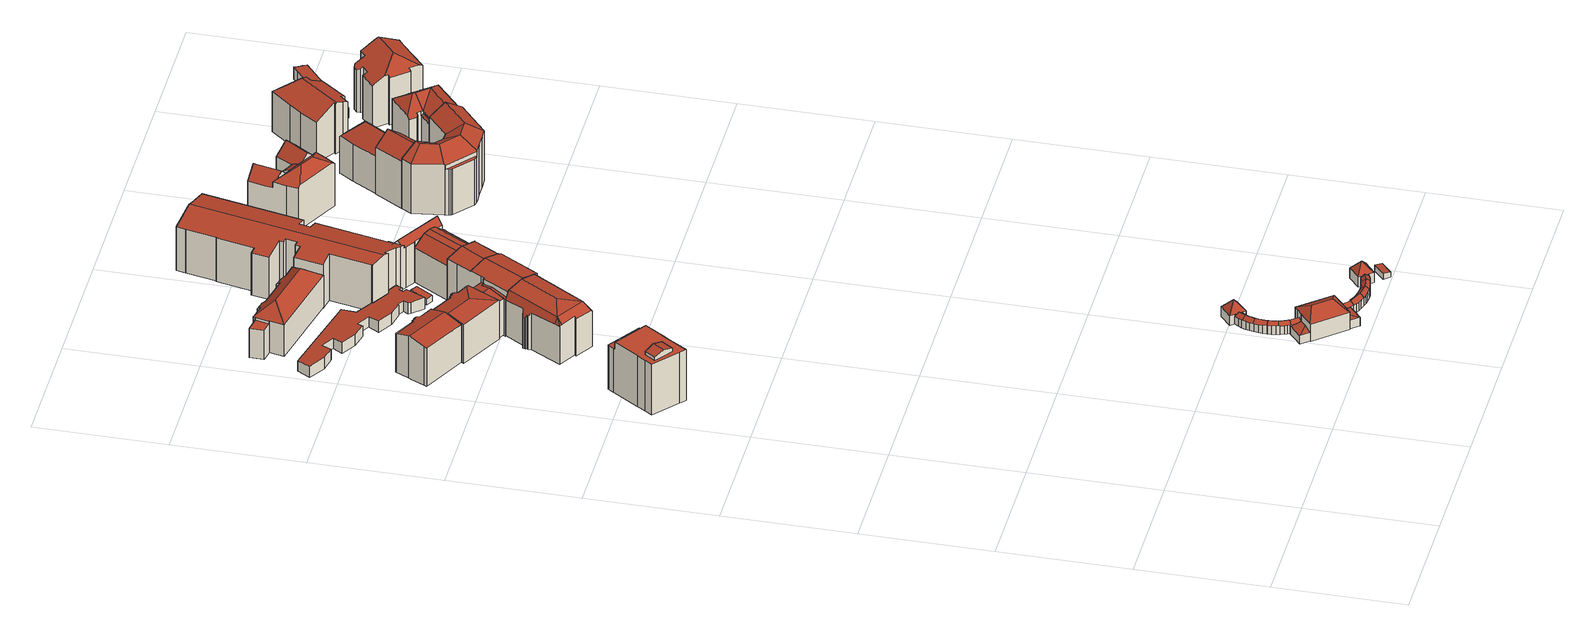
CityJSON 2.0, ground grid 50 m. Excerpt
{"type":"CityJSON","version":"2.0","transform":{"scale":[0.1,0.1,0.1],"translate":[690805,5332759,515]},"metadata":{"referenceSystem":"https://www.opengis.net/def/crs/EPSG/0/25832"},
"CityObjects":{
"building1":{"type":"Building","attributes":{"Gemeindeschluessel":"09162000","HoeheDach":"542.100","HoeheGrund":"517.598","Methode":"2000","NiedrigsteTraufeDesGebaeudes":"536.580","Geometrietyp2DReferenz":"3000","function":"31001_1000","roofType":"9999","measuredHeight":24.5,"storeysAboveGround":7},"geometry":[{"type":"MultiSurface","lod":"2","boundaries":[[[0,1,2,3]],[[4,5,6,7]],[[8,9,10,11]],[[12,1,0,13,14,15]],[[16,17,18,19]],[[19,20,21,22,4,7,8,11,23,24,25,26,27,16]],[[28,29,15,14]],[[30,31,32,33,26,25,24]],[[34,12,15,29]],[[2,1,12,34]],[[4,22,21,35,36,5]],[[37,3,2,34,29,28]],[[38,18,17,39,33,32]],[[27,39,17,16]],[[32,31,40,38]],[[26,33,39,27]],[[6,5,36,35,40,31,30,41,10,9],[14,13,0,3,37,28]],[[7,6,9,8]],[[21,20,19,18,38,40,35]],[[10,41,30,24,23,11]]],"semantics":{"surfaces":[{"type":"WallSurface"},{"type":"GroundSurface"},{"type":"RoofSurface"}],"values":[0,0,0,0,0,1,0,0,2,2,0,0,2,0,0,0,2,0,0,0]}}]},
"building2":{"type":"Building","attributes":{"Gemeindeschluessel":"09162000","HoeheDach":"535.825","HoeheGrund":"517.510","Methode":"1000","NiedrigsteTraufeDesGebaeudes":"533.748","Geometrietyp2DReferenz":"3000","function":"31001_1000","roofType":"3100","measuredHeight":18.32,"storeysAboveGround":5},"geometry":[{"type":"MultiSurface","lod":"2","boundaries":[[[42,43,44,45,46,47,48,49]],[[50,51,42,49]],[[52,53,54,55]],[[56,57,58,59,60,61,62,63]],[[55,54,64,65]],[[66,67,68,69]],[[63,62,44,43,42,51]],[[46,45,53,52]],[[69,68,70,71]],[[58,57,56,50,49,48,47,46,52,55,65,66,69,71,72,59]],[[62,61,60,73,70,68,67,64,54,53,45,44]],[[60,59,72,73]],[[56,63,51,50]],[[65,64,67,66]],[[71,70,73,72]]],"semantics":{"surfaces":[{"type":"WallSurface"},{"type":"RoofSurface"},{"type":"GroundSurface"}],"values":[0,0,0,0,0,0,1,0,0,2,1,0,0,0,0]}}]},
"building3":{"type":"Building","attributes":{"Gemeindeschluessel":"09162000","HoeheDach":"521.700","HoeheGrund":"516.910","Methode":"2000","NiedrigsteTraufeDesGebaeudes":"520.297","Geometrietyp2DReferenz":"3000","function":"51009_1610","roofType":"3100","measuredHeight":4.79},"geometry":[{"type":"MultiSurface","lod":"2","boundaries":[[[74,75,76,77,78,79,80,81]],[[82,83,84,85]],[[86,75,74,87]],[[79,88,89,84,83,90,80]],[[91,92,93,94]],[[95,96,97,98,99]],[[95,100,101,102,103,86,87,91,94,104,105,106,107,108,82,85,109,110,96]],[[105,111,112,106]],[[106,112,113,107]],[[93,92,81,80,114,115]],[[95,99,116,100]],[[85,84,89,109]],[[82,108,117,90,83]],[[110,118,97,96]],[[98,97,118,88,79]],[[103,76,75,86]],[[94,93,115,104]],[[107,113,117,108]],[[80,90,117,113,112,111,114]],[[119,116,99,98,79,78]],[[91,87,74,81,92]],[[105,104,115,114,111]],[[110,109,89,88,118]],[[102,101,119,78,77]],[[102,77,76,103]],[[100,116,119,101]]],"semantics":{"surfaces":[{"type":"RoofSurface"},{"type":"WallSurface"},{"type":"GroundSurface"}],"values":[0,1,1,0,1,1,2,1,1,0,1,1,1,1,0,1,1,1,0,0,1,1,1,1,1,1]}}]},
"building4":{"type":"Building","attributes":{"Gemeindeschluessel":"09162000","HoeheDach":"527.321","HoeheGrund":"516.720","Methode":"2000","NiedrigsteTraufeDesGebaeudes":"520.330","Geometrietyp2DReferenz":"3000","function":"31001_9998","roofType":"3200","measuredHeight":10.6,"storeysAboveGround":2},"geometry":[{"type":"MultiSurface","lod":"2","boundaries":[[[120,121,122,123,124,125]],[[126,127,128,129]],[[130,131,132,133]],[[134,135,136,137,138,139]],[[140,141,127,126,142,143]],[[144,120,125,145]],[[146,147,148,149,150,151]],[[152,153,154,155,137,136,156]],[[122,157,128,127,141,123]],[[158,159,160,161]],[[149,148,159,158,162,163,164]],[[165,147,146]],[[166,167,168,124,134,139,169,170,171]],[[172,173,174,175,176,177]],[[133,132,155,154]],[[169,138,137,155,132,131,178,170]],[[179,121,120,144]],[[177,176,175,160,159,148,147,165]],[[139,138,169]],[[152,156,140,143]],[[151,150,149,164,180,157,122,121]],[[125,124,168,145]],[[181,182,129,128,157,180]],[[183,184,172,177,165,146,151,121,179]],[[124,123,141,140,156,136,135,134]],[[161,160,175,174]],[[182,181,163,162,158,161,174,173,172,184,183,179,144,145,168,167,166,171,185,130,133,154,153,152,143,142,126,129]],[[181,180,164,163]],[[170,178,131,130,185,171]]],"semantics":{"surfaces":[{"type":"RoofSurface"},{"type":"WallSurface"},{"type":"GroundSurface"}],"values":[0,1,1,1,1,1,1,1,0,1,1,0,1,1,1,0,1,0,0,1,0,1,1,1,0,1,2,1,1]}}]},
"building5":{"type":"Building","attributes":{"Gemeindeschluessel":"09162000","HoeheDach":"521.700","HoeheGrund":"516.958","Methode":"2000","NiedrigsteTraufeDesGebaeudes":"520.272","Geometrietyp2DReferenz":"3000","function":"31001_2000","roofType":"3100","measuredHeight":4.74},"geometry":[{"type":"MultiSurface","lod":"2","boundaries":[[[186,187,188,114,115]],[[189,190,191,192,193]],[[189,193,194,195]],[[196,197,194,193,192,198,199]],[[200,201,202,203,204]],[[205,206,197,196,207]],[[195,194,197,206]],[[208,209,210,211]],[[212,213,214,215,216]],[[189,195,206,205,217,218,187,186,219,220,213,212,201,200,208,211,221,190]],[[188,222,223,207,196,199,114]],[[221,224,191,190]],[[200,204,209,208]],[[198,225,210,209,204,203]],[[186,115,226,219]],[[192,191,224,225,198]],[[220,227,214,213]],[[205,207,223,217]],[[199,198,203,202,216,215]],[[218,222,188,187]],[[217,223,222,218]],[[219,226,227,220]],[[115,114,199,215,214,227,226]],[[212,216,202,201]],[[221,211,210,225,224]]],"semantics":{"surfaces":[{"type":"WallSurface"},{"type":"RoofSurface"},{"type":"GroundSurface"}],"values":[0,0,0,1,0,0,0,0,0,2,1,0,0,1,0,1,0,0,1,0,0,0,1,0,0]}}]},
"building6":{"type":"Building","attributes":{"Gemeindeschluessel":"09162000","HoeheDach":"525.064","HoeheGrund":"516.970","Methode":"1000","NiedrigsteTraufeDesGebaeudes":"521.218","Geometrietyp2DReferenz":"3000","function":"31001_2000","roofType":"4000","measuredHeight":8.09},"geometry":[{"type":"MultiSurface","lod":"2","boundaries":[[[211,228,229,230]],[[221,231,228,211]],[[232,233,234]],[[235,232,236,237]],[[234,233,229]],[[230,229,233,238]],[[237,221,211,230,238,235]],[[228,231,236,234,229]],[[237,236,231,221]],[[232,234,236]],[[238,233,232,235]]],"semantics":{"surfaces":[{"type":"WallSurface"},{"type":"RoofSurface"},{"type":"GroundSurface"}],"values":[0,0,1,0,1,0,2,1,0,1,0]}}]},
"building7":{"type":"Building","attributes":{"Gemeindeschluessel":"09162000","HoeheDach":"537.727","HoeheGrund":"517.546","Methode":"2000","NiedrigsteTraufeDesGebaeudes":"530.700","Geometrietyp2DReferenz":"3000","function":"31001_1000","roofType":"3200","measuredHeight":20.18,"storeysAboveGround":5},"geometry":[{"type":"MultiSurface","lod":"2","boundaries":[[[239,240,241,242,243,244,245,246,247,248,249]],[[250,247,246,251]],[[252,239,249,253]],[[254,255,256,241,240]],[[257,242,241,256]],[[258,242,257]],[[259,248,247,250]],[[260,261,262,263,264]],[[253,249,248,259]],[[239,252,254,240]],[[265,266,267,268]],[[266,265,269,260,264]],[[255,268,267,258,257,256]],[[270,244,243,271,262,261,272]],[[263,262,271,273]],[[269,265,268,255,254,252,253,259,250,251,274,270,272]],[[260,269,272,261]],[[266,264,263,242,258,267]],[[263,273,242]],[[273,271,243,242]],[[245,274,251,246]],[[274,245,244,270]]],"semantics":{"surfaces":[{"type":"RoofSurface"},{"type":"WallSurface"},{"type":"GroundSurface"}],"values":[0,1,1,1,0,0,1,0,1,1,1,1,1,1,0,2,1,0,0,0,1,1]}}]},
"building8":{"type":"Building","attributes":{"Gemeindeschluessel":"09162000","HoeheDach":"535.736","HoeheGrund":"517.440","Methode":"2000","NiedrigsteTraufeDesGebaeudes":"532.956","Geometrietyp2DReferenz":"3000","function":"31001_1000","roofType":"3200","measuredHeight":18.3,"storeysAboveGround":5},"geometry":[{"type":"MultiSurface","lod":"2","boundaries":[[[275,276,277,278,279,280]],[[281,282,283,284,285,286,287,288,289,290]],[[291,292,293,294]],[[295,296,297,298,299,300,301,302,303]],[[304,305,278,277]],[[286,285,306,307,308,287]],[[309,310,305,304,311,312]],[[313,314,288,315,316,275,280]],[[301,300,317,318,289,314,313,319]],[[290,289,318,317]],[[320,321,309,312]],[[322,323,324,325]],[[326,327,298,297]],[[319,313,280,279,278,305,310,309,321,324,323,328]],[[329,328,323,322,330,331]],[[315,288,287,308]],[[317,300,299]],[[298,327,293,292,281,290,317,299]],[[294,293,327,326]],[[325,324,321,320]],[[288,314,289]],[[303,302,329,331]],[[306,285,284,332]],[[291,333,334,282,281,292]],[[301,319,328,329,302]],[[332,335,334,333,291,294,326,297,296,295,303,331,330,322,325,320,312,311,304,277,276,275,316,315,308,307,306]],[[335,332,284,283,282,334]]],"semantics":{"surfaces":[{"type":"WallSurface"},{"type":"RoofSurface"},{"type":"GroundSurface"}],"values":[0,1,0,0,0,0,0,0,1,0,0,0,0,1,0,0,0,1,0,0,0,0,0,0,1,2,0]}}]},
"building9":{"type":"Building","attributes":{"Gemeindeschluessel":"09162000","HoeheDach":"521.700","HoeheGrund":"516.840","Methode":"2000","NiedrigsteTraufeDesGebaeudes":"520.227","Geometrietyp2DReferenz":"3000","function":"51009_1610","roofType":"3100","measuredHeight":4.86},"geometry":[{"type":"MultiSurface","lod":"2","boundaries":[[[336,337,338,339,340]],[[341,342,343,344]],[[345,346,347,348]],[[349,350,351,352]],[[353,354,355,356,357]],[[356,355,358,359,360]],[[361,362,363,364]],[[365,366,367,368,369,370,371]],[[372,367,366,373]],[[374,375,376,377,378]],[[374,378,379,380]],[[381,382,368,383]],[[384,385,386,387]],[[388,389,390,391,392]],[[393,394,395,359,358]],[[352,351,376,375]],[[396,397,346,345]],[[387,386,362,361]],[[398,364,363,399,400]],[[360,339,338,401,392,391,402]],[[402,391,390,379,378,377,403]],[[388,392,401,404]],[[404,401,338,337]],[[380,379,390,389]],[[353,405,406,396,345,348,341,344,407,381,383,372,373,408,409,384,387,361,364,398,349,352,375,374,380,389,388,404,337,336,394,393,354]],[[405,410,411,406]],[[372,383,368,367]],[[407,412,382,381]],[[408,365,371,409]],[[369,399,363,362,386,385,370]],[[393,358,355,354]],[[384,409,371,370,385]],[[373,366,365,408]],[[382,412,343,342,413,403,369,368]],[[336,340,395,394]],[[396,406,411,414,397]],[[347,346,397,414,402,403,413]],[[398,400,350,349]],[[360,359,395,340,339]],[[344,343,412,407]],[[353,357,410,405]],[[403,377,376,351,350,400,399,369]],[[341,348,347,413,342]],[[411,410,357,356,360,402,414]]],"semantics":{"surfaces":[{"type":"WallSurface"},{"type":"RoofSurface"},{"type":"GroundSurface"}],"values":[0,0,0,0,0,1,0,1,0,0,0,0,0,0,0,0,0,0,0,1,1,0,0,0,2,0,0,0,0,1,0,0,0,1,0,0,1,0,1,0,0,1,0,1]}}]},
"building10":{"type":"Building","attributes":{"Gemeindeschluessel":"09162000","HoeheDach":"522.066","HoeheGrund":"517.088","Methode":"2000","NiedrigsteTraufeDesGebaeudes":"520.344","Geometrietyp2DReferenz":"3000","function":"31001_9998","roofType":"1000","measuredHeight":4.98,"storeysAboveGround":1},"geometry":[{"type":"MultiSurface","lod":"2","boundaries":[[[415,416,417,418]],[[419,420,421,422]],[[423,424,425,426]],[[427,428,429,430,431,421,420,425,424,432,433,434,435,436,417,416,437,438,439,440,441,442,443,444,445,446,447,448,449,450,451,452]],[[453,444,443,454]],[[455,451,450,456]],[[418,417,436,457]],[[458,448,447,459]],[[460,431,430,461]],[[462,452,451,455]],[[459,447,446,463]],[[463,446,445,464]],[[461,430,429,465]],[[466,434,433,467]],[[456,450,449,468]],[[469,440,439,470]],[[465,429,428,471]],[[472,437,416,415]],[[426,425,420,419]],[[468,449,448,458]],[[473,427,452,462]],[[474,441,440,469]],[[454,443,442,475]],[[457,436,435,476]],[[470,439,438,477]],[[477,438,437,472]],[[475,442,441,474]],[[422,421,431,460]],[[478,432,424,423]],[[467,433,432,478]],[[464,445,444,453]],[[462,455,456,468,458,459,463,464,453,454,475,474,469,470,477,472,415,418,457,476,466,467,478,423,426,419,422,460,461,465,471,473]],[[476,435,434,466]],[[471,428,427,473]]],"semantics":{"surfaces":[{"type":"WallSurface"},{"type":"RoofSurface"},{"type":"GroundSurface"}],"values":[0,0,0,1,0,0,0,0,0,0,0,0,0,0,0,0,0,0,0,0,0,0,0,0,0,0,0,0,0,0,0,2,0,0]}}]},
"building11":{"type":"Building","attributes":{"Gemeindeschluessel":"09162000","HoeheDach":"536.847","HoeheGrund":"518.040","Methode":"2000","NiedrigsteTraufeDesGebaeudes":"530.486","Geometrietyp2DReferenz":"3000","function":"31001_1000","roofType":"3200","measuredHeight":18.81,"storeysAboveGround":4},"geometry":[{"type":"MultiSurface","lod":"2","boundaries":[[[479,480,481,482]],[[483,484,485,486]],[[481,480,487,488,489,490]],[[491,492,493,494]],[[495,496,497,498,499,500,493,492]],[[481,490,495,492]],[[501,502,503,504,505,506]],[[501,506,507,508]],[[509,498,497,510]],[[511,500,499,512]],[[495,490,489,513,514,485,484,515,507,506,505,504,516,517,518,496]],[[507,515,484,483,519,508]],[[482,481,492,491]],[[520,494,493,500,511,521,522]],[[518,517,516,523,524,525]],[[512,499,498,509,526,527,528]],[[489,488,529,530,531,513]],[[529,488,487,532]],[[523,516,504,503]],[[522,521,528,527]],[[532,487,480,479]],[[532,479,482,491,494,520,522,527,526,509,510,533,525,524,523,503,502,501,508,519,483,486,534,531,530,529]],[[531,534,486,485,514,513]],[[511,512,528,521]],[[496,518,525,533,510,497]]],"semantics":{"surfaces":[{"type":"WallSurface"},{"type":"RoofSurface"},{"type":"GroundSurface"}],"values":[0,0,1,0,1,1,0,0,0,0,1,0,0,0,0,0,0,0,0,0,0,2,0,1,0]}}]},
"building12":{"type":"Building","attributes":{"Gemeindeschluessel":"09162000","HoeheDach":"525.164","HoeheGrund":"516.900","Methode":"1000","NiedrigsteTraufeDesGebaeudes":"521.219","Geometrietyp2DReferenz":"3000","function":"31001_2000","roofType":"4000","measuredHeight":8.26},"geometry":[{"type":"MultiSurface","lod":"2","boundaries":[[[535,536,537,538]],[[539,537,540]],[[541,542,536,535]],[[543,544,545,546]],[[543,546,541,535,538,547]],[[542,545,544,540,536]],[[539,540,544]],[[538,537,539,547]],[[540,537,536]],[[546,545,542,541]],[[547,539,544,543]]],"semantics":{"surfaces":[{"type":"WallSurface"},{"type":"RoofSurface"},{"type":"GroundSurface"}],"values":[0,1,0,0,2,1,1,0,1,0,0]}}]},
"building13":{"type":"Building","attributes":{"Gemeindeschluessel":"09162000","HoeheDach":"537.710","HoeheGrund":"517.220","Methode":"2000","NiedrigsteTraufeDesGebaeudes":"533.058","Geometrietyp2DReferenz":"3000","function":"31001_1000","roofType":"3100","measuredHeight":20.49,"storeysAboveGround":5},"geometry":[{"type":"MultiSurface","lod":"2","boundaries":[[[548,549,550,551]],[[552,553,282,554]],[[555,556,557,553,552,558]],[[559,560,561,562,563,564,565,566]],[[567,568,569,570,571,572,573]],[[558,552,554,550,549,574]],[[575,576,577,578,579,555,558,574,580]],[[580,574,549,548]],[[581,572,571,582,583,584]],[[585,586,587,588]],[[589,590,570,569]],[[571,570,590,591,561,560,559,582]],[[592,593,594,595]],[[595,594,566,565]],[[567,573,596,597]],[[598,589,569,568,567,597,599,577,576,575,580,548,551,600,601,602,585,588,603,592,595,565,564,563,562]],[[553,557,586,585,602,601,282]],[[587,584,583,593,592,603,588]],[[589,598,562,561,591,590]],[[579,581,584,587,586,557,556,555]],[[578,604,596,573,572,581,579]],[[582,559,566,594,593,583]],[[597,596,604,599]],[[550,554,282,601,600,551]],[[599,604,578,577]]],"semantics":{"surfaces":[{"type":"WallSurface"},{"type":"RoofSurface"},{"type":"GroundSurface"}],"values":[0,1,0,0,0,1,0,0,0,0,0,1,0,0,0,2,0,0,0,1,1,1,0,0,0]}}]},
"building14":{"type":"Building","attributes":{"Gemeindeschluessel":"09162000","HoeheDach":"519.399","HoeheGrund":"516.830","Methode":"1000","NiedrigsteTraufeDesGebaeudes":"519.011","Geometrietyp2DReferenz":"3000","function":"31001_2000","roofType":"1000","measuredHeight":2.57},"geometry":[{"type":"MultiSurface","lod":"2","boundaries":[[[605,606,607,608]],[[609,610,605,608]],[[607,606,611,612]],[[609,612,611,610]],[[608,607,612,609]],[[610,611,606,605]]],"semantics":{"surfaces":[{"type":"WallSurface"},{"type":"GroundSurface"},{"type":"RoofSurface"}],"values":[0,1,2,0,0,0]}}]},
"building15":{"type":"Building","attributes":{"Gemeindeschluessel":"09162000","HoeheDach":"520.160","HoeheGrund":"517.480","Methode":"1000","NiedrigsteTraufeDesGebaeudes":"520.160","Geometrietyp2DReferenz":"3000","function":"31001_2000","roofType":"1000","measuredHeight":2.68},"geometry":[{"type":"MultiSurface","lod":"2","boundaries":[[[613,614,615,616]],[[617,618,619,620]],[[613,617,620,614]],[[620,619,615,614]],[[618,616,615,619]],[[613,616,618,617]]],"semantics":{"surfaces":[{"type":"GroundSurface"},{"type":"RoofSurface"},{"type":"WallSurface"}],"values":[0,1,2,2,2,2]}}]},
"building16":{"type":"Building","attributes":{"Gemeindeschluessel":"09162000","HoeheDach":"536.441","HoeheGrund":"517.220","Methode":"2000","NiedrigsteTraufeDesGebaeudes":"532.099","Geometrietyp2DReferenz":"3000","function":"31001_1000","roofType":"3100","measuredHeight":19.22},"geometry":[{"type":"MultiSurface","lod":"2","boundaries":[[[621,622,623,624,625,626,562,627,628,629,565,630,631,632,633,634,635,636,637,638,639]],[[638,640,641,639]],[[621,642,643,622]],[[644,645,646,647,648,649]],[[622,643,650,623]],[[651,652,653,654,655]],[[623,650,656,624]],[[649,648,647,631,630,565]],[[624,656,657,625]],[[658,659,657,656,650,643,642,641,640,660,652,651]],[[646,645,654,653,652,660,637,636,635,634,633,632,631,647]],[[625,657,659,626]],[[626,659,658,562]],[[637,660,640,638]],[[629,628,627,562,658,651,655,644,649,565]],[[639,641,642,621]],[[655,654,645,644]]],"semantics":{"surfaces":[{"type":"GroundSurface"},{"type":"WallSurface"},{"type":"RoofSurface"}],"values":[0,1,1,2,1,2,1,1,1,2,1,1,1,1,1,1,2]}}]},
"building17":{"type":"Building","attributes":{"Gemeindeschluessel":"09162000","HoeheDach":"538.590","HoeheGrund":"517.209","Methode":"2000","NiedrigsteTraufeDesGebaeudes":"533.294","Geometrietyp2DReferenz":"3000","function":"31001_9998","roofType":"3100","measuredHeight":21.38,"storeysAboveGround":6},"geometry":[{"type":"MultiSurface","lod":"2","boundaries":[[[661,662,663,664]],[[665,666,667,668]],[[669,670,671,672]],[[637,635,631,673,674,675,676,677,678,679,680,681,682,683,684,685,686,687,688,689,690,691,692,693,694,695,665,668,696,697,698,699,700,701,702,703,704,705,706,661,664,707,708,669,672,709]],[[685,710,711,686]],[[701,712,713,702]],[[714,693,692,715]],[[637,716,717,635]],[[668,667,718,696]],[[704,719,720,705]],[[684,721,710,685]],[[708,722,670,669]],[[707,664,663,723,724,725]],[[707,725,722,708]],[[702,713,726,703]],[[675,727,728,676]],[[729,691,690,730]],[[689,731,730,690]],[[701,700,732,733,712]],[[672,671,734,709]],[[680,735,736,681]],[[694,737,738,695]],[[683,739,721,684]],[[698,740,741,699]],[[697,742,740,698]],[[743,744,745,717,716,746,747,748,749]],[[631,745,744,673]],[[693,714,737,694]],[[688,750,731,689]],[[677,751,752,678]],[[637,709,734,746,716]],[[705,720,753,706]],[[724,723,754]],[[678,752,755,679]],[[681,736,756,682]],[[748,757,749]],[[673,744,743,674]],[[746,734,671,670,722,725,724,754,747]],[[691,729,715,692]],[[754,723,663,662,753,720,719,726,713,712,733,758,755,752,751,728,727,757,748]],[[695,738,666,665]],[[699,741,732,700]],[[680,679,755,758,735]],[[754,748,747]],[[676,728,751,677]],[[706,753,662,661]],[[682,756,739,683]],[[696,718,742,697]],[[687,759,750,688]],[[703,726,719,704]],[[729,730,731,750,759,711,710,721,739,756,736,735,758,733,732,741,740,742,718,667,666,738,737,714,715]],[[675,674,743,749,757,727]],[[635,717,745,631]],[[686,711,759,687]]],"semantics":{"surfaces":[{"type":"WallSurface"},{"type":"GroundSurface"},{"type":"RoofSurface"}],"values":[0,0,0,1,0,0,0,0,0,0,0,0,0,0,0,0,0,0,0,0,0,0,0,0,0,2,0,0,0,0,0,0,0,0,0,0,0,2,0,2,0,0,0,0,0,0,0,0,0,0,2,0,0,0]}}]},
"building18":{"type":"Building","attributes":{"Gemeindeschluessel":"09162000","HoeheDach":"540.590","HoeheGrund":"517.420","Methode":"2000","NiedrigsteTraufeDesGebaeudes":"533.235","Geometrietyp2DReferenz":"3000","function":"31001_1000","roofType":"3200","measuredHeight":23.17,"storeysAboveGround":4},"geometry":[{"type":"MultiSurface","lod":"2","boundaries":[[[760,761,762,763,764]],[[765,766,762,761]],[[767,768,769]],[[770,771,772,773,774]],[[775,776,777,778,779,780]],[[781,774,773,768,767,782,783,765,761,784,785,786,787,788]],[[789,790,791,792,793,794,795,796,797,798,799,800,801,802,803,804,805,806,807,808,780,779,778,809,810,811,812,813]],[[795,814,815,796]],[[816,817,805,804,803,818]],[[819,820,802,801,800,821]],[[822,823,810,809,778,777]],[[782,767,824,783]],[[825,826,813,812,811,827]],[[828,829,766,765,830]],[[791,790,789,813,826,769,768,773,772]],[[786,831,832,819,821,833,834]],[[835,836,837,775,780,808,807,838]],[[839,781,788,815,814]],[[802,820,818,803]],[[784,761,760]],[[815,788,787,834,833,821,800,799,798,797,796]],[[828,837,836]],[[766,829,835,838,763,762]],[[836,835,829,828]],[[794,793,792,771,770,839,814,795]],[[785,784,831,786]],[[784,760,764,816,818,820,819,832,831]],[[767,769,826,825,824]],[[783,824,825,827,823,822,777,776,775,837,828,830]],[[834,787,786]],[[830,765,783]],[[817,816,764]],[[810,823,827,811]],[[807,806,805,817,764,763,838]],[[770,774,781,839]],[[791,772,771,792]]],"semantics":{"surfaces":[{"type":"WallSurface"},{"type":"RoofSurface"},{"type":"GroundSurface"}],"values":[0,0,0,1,0,1,2,0,0,0,0,0,0,0,0,1,0,1,0,0,0,1,1,0,0,0,1,1,1,0,0,1,0,0,1,0]}}]},
"building19":{"type":"Building","attributes":{"Gemeindeschluessel":"09162000","HoeheDach":"542.300","HoeheGrund":"517.310","Methode":"2000","NiedrigsteTraufeDesGebaeudes":"536.581","Geometrietyp2DReferenz":"3000","function":"31001_1000","roofType":"3100","measuredHeight":24.99,"storeysAboveGround":4},"geometry":[{"type":"MultiSurface","lod":"2","boundaries":[[[840,841,842,843]],[[844,845,846,847,848,849]],[[850,851,852,853,854,855]],[[856,849,848,857,843,842]],[[858,856,842,841]],[[854,853,852,859,860,861,862,863,845,844,849,856,858]],[[864,863,862,865]],[[865,862,861,866]],[[846,845,863,864]],[[867,855,854,858,841,840]],[[864,865,866,868,869,851,850,855,867,840,843,857,848,847,846]],[[869,868,866,861,860,859,852,851]]],"semantics":{"surfaces":[{"type":"WallSurface"},{"type":"RoofSurface"},{"type":"GroundSurface"}],"values":[0,0,0,0,1,1,0,0,0,0,2,0]}}]},
"building20":{"type":"Building","attributes":{"Gemeindeschluessel":"09162000","HoeheDach":"543.010","HoeheGrund":"517.234","Methode":"2000","NiedrigsteTraufeDesGebaeudes":"536.904","Geometrietyp2DReferenz":"3000","function":"31001_1000","roofType":"3100","measuredHeight":25.78,"storeysAboveGround":5},"geometry":[{"type":"MultiSurface","lod":"2","boundaries":[[[870,871,872,873,874]],[[875,876,877,878,879]],[[880,881,882,883,884]],[[885,886,872,871]],[[887,888,889,890,891]],[[892,893,894,895]],[[896,897,898,899,900]],[[883,895,901,884]],[[902,903,904,905]],[[890,889,906,874,873,907]],[[908,909,886,885]],[[882,910,911,912,892,895,883]],[[905,904,913,914]],[[915,896,900,894,893]],[[914,913,916,917]],[[887,891,918,919]],[[899,898,879,878,901]],[[917,916,920,921]],[[922,919,918,912,911,923,903,902]],[[924,915,893,925,926]],[[875,879,898,897]],[[923,911,910,927]],[[887,919,922,902,905,914,917,921,881,880,928,876,875,897,896,915,924,908,885,871,870,929,888]],[[870,874,906,929]],[[924,926,909,908]],[[928,930,877,876]],[[907,873,872,886,909,926,925]],[[929,906,889,888]],[[920,916,913,904,903,923,927]],[[918,891,890,907,892,912]],[[907,925,893,892]],[[895,894,900,899,901]],[[901,878,877,930,884]],[[880,884,930,928]],[[881,921,920,927,910,882]]],"semantics":{"surfaces":[{"type":"WallSurface"},{"type":"RoofSurface"},{"type":"GroundSurface"}],"values":[0,0,0,0,0,1,0,1,0,1,0,1,0,0,0,0,1,0,0,0,0,0,2,0,0,0,1,0,1,1,1,1,1,0,0]}}]},
"building21":{"type":"Building","attributes":{"Gemeindeschluessel":"09162000","HoeheDach":"539.680","HoeheGrund":"517.470","Methode":"2000","NiedrigsteTraufeDesGebaeudes":"532.515","Geometrietyp2DReferenz":"3000","function":"31001_1000","roofType":"3200","measuredHeight":22.21,"storeysAboveGround":4},"geometry":[{"type":"MultiSurface","lod":"2","boundaries":[[[931,932,933,934]],[[935,936,937,938,939,940]],[[934,933,941,942]],[[943,940,939,938,944,945,946,947]],[[948,949,950,951,952,953]],[[954,931,934,942,955,956,949,948,953,947,946,945,944,957,958,959]],[[951,935,940,943,952]],[[931,954,959,960,961,932]],[[953,952,943,947]],[[942,941,962,955]],[[937,936,960,959,958,957,944,938]],[[950,963,964,962,941,933,932,961,960,936,935,951]],[[956,964,963,950,949]],[[955,962,964,956]]],"semantics":{"surfaces":[{"type":"WallSurface"},{"type":"RoofSurface"},{"type":"GroundSurface"}],"values":[0,1,0,0,0,2,1,0,0,0,0,1,0,0]}}]},
"building22":{"type":"Building","attributes":{"Gemeindeschluessel":"09162000","HoeheDach":"520.994","HoeheGrund":"517.300","Methode":"1000","NiedrigsteTraufeDesGebaeudes":"520.471","Geometrietyp2DReferenz":"3000","function":"31001_2000","roofType":"1000","measuredHeight":3.69},"geometry":[{"type":"MultiSurface","lod":"2","boundaries":[[[965,966,967,968]],[[969,970,967,966]],[[971,972,965,968]],[[972,973,969,966,965]],[[971,968,967,970,974]],[[971,974,973,972]],[[973,974,970,969]]],"semantics":{"surfaces":[{"type":"WallSurface"},{"type":"RoofSurface"},{"type":"GroundSurface"}],"values":[0,0,0,1,2,0,0]}}]},
"building23":{"type":"Building","attributes":{"Gemeindeschluessel":"09162000","HoeheDach":"541.245","HoeheGrund":"517.210","Methode":"2000","NiedrigsteTraufeDesGebaeudes":"535.275","Geometrietyp2DReferenz":"3000","function":"31001_1000","roofType":"3200","measuredHeight":24.04,"storeysAboveGround":4},"geometry":[{"type":"MultiSurface","lod":"2","boundaries":[[[975,976,977,978]],[[979,980,981,982]],[[983,929,870,984,985,986,987,988,989,990,991,992,979,982,993,994,995,996,997,998,975,978,999,1000,1001]],[[1002,1003,1004,1005,989,988,987]],[[1006,1007,1008,1009,977,976,1010,1011,1012,1013]],[[1014,1011,1010,998,997,996,995,1015]],[[929,983,1001,1007,1016,1017]],[[981,1018,1019,1015,995,994,993,982]],[[1020,1021,1003,1002]],[[1022,1023,1024,1006,1025,1026]],[[1006,1013,1025]],[[929,1017,1027,870]],[[1010,976,975,998]],[[1000,999,978,977,1009,1008]],[[1021,1025,1004,1003]],[[984,870,1027,1023,1022,985]],[[992,991,1028,1029]],[[980,1029,1028,1030,1005,1004,1025,1013,1031,1018,981]],[[992,1029,980,979]],[[990,989,1005,1030,1028,991]],[[1013,1012,1011,1014,1015,1019,1031]],[[1027,1017,1016,1007,1006,1024,1023]],[[1000,1008,1007,1001]],[[986,985,1022,1026,1020,1002,987]],[[1031,1019,1018]],[[1020,1026,1025,1021]]],"semantics":{"surfaces":[{"type":"WallSurface"},{"type":"GroundSurface"},{"type":"RoofSurface"}],"values":[0,0,1,0,2,0,0,0,2,2,2,0,0,0,0,0,0,2,0,0,2,2,0,0,2,0]}}]},
"building24":{"type":"Building","attributes":{"Gemeindeschluessel":"09162000","HoeheDach":"521.367","HoeheGrund":"517.208","Methode":"1000","NiedrigsteTraufeDesGebaeudes":"520.740","Geometrietyp2DReferenz":"3000","function":"31001_2000","roofType":"1000","measuredHeight":4.16},"geometry":[{"type":"MultiSurface","lod":"2","boundaries":[[[1032,1033,1034,1035,1036,1037]],[[1038,1039,1040,1041]],[[1041,1040,1032,1037]],[[1042,1043,1044,1045,1035,1034]],[[1040,1039,1043,1042,1034,1033,1032]],[[1038,1041,1037,1036,1035,1045,1044]],[[1044,1043,1039,1038]]],"semantics":{"surfaces":[{"type":"WallSurface"},{"type":"RoofSurface"},{"type":"GroundSurface"}],"values":[0,0,0,0,1,2,0]}}]},
"building25":{"type":"Building","attributes":{"Gemeindeschluessel":"09162000","HoeheDach":"537.920","HoeheGrund":"515.988","Methode":"2000","NiedrigsteTraufeDesGebaeudes":"533.145","Geometrietyp2DReferenz":"3000","function":"31001_1000","roofType":"3200","measuredHeight":21.93,"storeysAboveGround":4},"geometry":[{"type":"MultiSurface","lod":"2","boundaries":[[[1046,1047,1048,1049,1050]],[[1051,1052,1053,1054,1050,1049]],[[1055,1056,1057,1058]],[[1059,1060,1061,1062]],[[1063,1064,1048,1047]],[[1055,1065,1053,1052,1056]],[[1066,1067,1068,1063,1047,1046,1069,1065,1055,1058,1059,1062,1070,1071]],[[1072,1073,1061,1060,1057,1056,1052,1051,1074]],[[1069,1054,1053,1065]],[[1075,1076,1074,1051,1049,1048,1064,1077]],[[1067,1075,1077,1068]],[[1068,1077,1064,1063]],[[1066,1071,1072,1074,1076]],[[1066,1076,1075,1067]],[[1062,1061,1073,1070]],[[1070,1073,1072,1071]],[[1046,1050,1054,1069]],[[1058,1057,1060,1059]]],"semantics":{"surfaces":[{"type":"WallSurface"},{"type":"RoofSurface"},{"type":"GroundSurface"}],"values":[0,1,0,0,0,0,2,1,0,1,0,0,0,0,0,0,0,0]}}]},
"building26":{"type":"Building","attributes":{"Gemeindeschluessel":"09162000","HoeheDach":"520.773","HoeheGrund":"516.450","Methode":"1000","NiedrigsteTraufeDesGebaeudes":"520.773","Geometrietyp2DReferenz":"3000","function":"31001_2000","roofType":"1000","measuredHeight":4.32},"geometry":[{"type":"MultiSurface","lod":"2","boundaries":[[[1078,1079,1080,1081]],[[1082,1083,1084,1085,1086,1087]],[[1085,1084,1088,1080,1079,1089,1090,1086]],[[1081,1080,1088,1091]],[[1087,1086,1090,1092]],[[1090,1089,1079,1078,1093,1092]],[[1091,1088,1084,1083]],[[1091,1083,1082,1087,1092,1093,1078,1081]]],"semantics":{"surfaces":[{"type":"WallSurface"},{"type":"RoofSurface"},{"type":"GroundSurface"}],"values":[0,0,1,0,0,0,0,2]}}]},
"building27":{"type":"Building","attributes":{"Gemeindeschluessel":"09162000","HoeheDach":"542.095","HoeheGrund":"517.603","Methode":"2000","NiedrigsteTraufeDesGebaeudes":"535.936","Geometrietyp2DReferenz":"3000","function":"31001_1000","roofType":"3200","measuredHeight":24.49,"storeysAboveGround":5},"geometry":[{"type":"MultiSurface","lod":"2","boundaries":[[[1094,1095,1096,1097,1098,1099,1100,1101,1102,1103,1104,1105,1106,1107,1108,1109,1110,1111,1112,1113,1114,1115,1116,1117]],[[1118,1119,1120,1121,1122,1123,1124,1125,1126,1127,1128,1129,1130,1131,1132,1133,1134,1135]],[[1096,1095,1136,1137,1138,1097]],[[1099,1139,1140,1100]],[[1098,1141,1139,1099]],[[1127,1126,1112,1111,1110,1128]],[[1141,1138,1137,1120,1119,1140,1139]],[[1095,1094,1117,1142,1143,1136]],[[1122,1142,1117,1116,1115,1123]],[[1126,1125,1124,1114,1113,1112]],[[1103,1135,1134,1104]],[[1106,1132,1131,1107]],[[1102,1101,1100,1140,1119,1118,1135,1103]],[[1109,1129,1128,1110]],[[1107,1131,1130,1108]],[[1104,1134,1133,1105]],[[1108,1130,1129,1109]],[[1136,1143,1142,1122,1121,1120,1137]],[[1097,1138,1141,1098]],[[1105,1133,1132,1106]],[[1114,1124,1123,1115]]],"semantics":{"surfaces":[{"type":"GroundSurface"},{"type":"RoofSurface"},{"type":"WallSurface"}],"values":[0,1,2,2,2,2,1,2,2,2,2,2,2,2,2,2,2,1,2,2,2]}}]},
"building28":{"type":"Building","attributes":{"Gemeindeschluessel":"09162000","HoeheDach":"521.253","HoeheGrund":"516.140","Methode":"2000","NiedrigsteTraufeDesGebaeudes":"520.504","Geometrietyp2DReferenz":"3000","function":"31001_2000","roofType":"1000","measuredHeight":5.11},"geometry":[{"type":"MultiSurface","lod":"2","boundaries":[[[1144,1145,1146,1147,1148,1149,1150,1151,1152]],[[1153,1154,1151,1150,1149,1155]],[[1156,1157,1158,1154,1153,1155,1159,1160,1161]],[[1146,1161,1160,1147]],[[1145,1156,1161,1146]],[[1160,1159,1155,1149,1148,1147]],[[1151,1154,1158,1152]],[[1145,1144,1152,1158,1157,1156]]],"semantics":{"surfaces":[{"type":"GroundSurface"},{"type":"WallSurface"},{"type":"RoofSurface"}],"values":[0,1,2,1,1,1,1,1]}}]}
},
"vertices":[
[163,2361,245],[163,2361,259],[132,2315,259],[132,2315,245],[152,2270,26],[152,2270,245],[130,2288,245],[130,2288,26],[37,2368,26],[37,2368,245],[56,2397,245],[56,2397,26],[127,2383,271],[127,2383,245],[91,2405,245],[91,2405,259],[286,2471,26],[286,2471,216],[269,2446,216],[269,2446,26],[267,2443,26],[218,2370,26],[198,2339,26],[70,2418,26],[78,2430,26],[142,2526,26],[144,2530,26],[161,2554,26],[62,2363,245],[62,2363,259],[78,2430,245],[142,2526,245],[142,2526,216],[144,2530,216],[97,2339,271],[218,2370,245],[198,2339,245],[97,2339,245],[267,2443,216],[161,2554,216],[267,2443,245],[70,2418,245],
[42,3198,191],[67,3248,206],[70,3255,208],[72,3258,207],[72,3258,25],[70,3255,25],[67,3248,25],[42,3198,25],[36,3186,25],[36,3186,188],[98,3311,25],[98,3311,191],[185,3267,191],[185,3267,25],[209,3098,25],[244,3167,25],[270,3215,25],[274,3223,25],[274,3223,191],[270,3215,194],[244,3167,208],[209,3098,188],[192,3273,189],[192,3273,25],[206,3266,25],[206,3266,189],[209,3271,187],[209,3271,25],[221,3265,187],[221,3265,25],[222,3249,25],[222,3249,191],
[1021,308,56],[1026,294,55],[1030,284,55],[1035,275,56],[1035,274,56],[1049,281,67],[1033,317,67],[1020,314,57],[1052,319,19],[1052,319,53],[1056,307,54],[1056,307,19],[1026,294,19],[1021,308,19],[1065,289,54],[1062,294,54],[1052,320,53],[1017,323,19],[1017,323,56],[1014,338,55],[1014,338,19],[1059,239,19],[1084,260,19],[1084,260,55],[1072,250,67],[1059,239,55],[1050,250,19],[1042,262,19],[1035,275,19],[1030,284,19],[1013,354,19],[1043,356,19],[1045,356,19],[1046,343,19],[1049,331,19],[1062,294,19],[1068,282,19],[1043,356,56],[1045,356,55],[1046,343,55],[1028,355,67],[1013,354,56],[1050,250,54],[1049,331,54],[1068,282,54],[1042,262,55],
[1108,76,90],[1110,78,92],[1131,142,123],[1076,206,123],[1009,196,91],[1007,194,90],[1098,272,17],[1098,272,90],[1200,154,90],[1200,154,17],[1035,275,17],[1035,275,53],[1042,262,56],[1042,262,17],[1008,197,90],[1034,220,90],[1058,240,90],[1058,240,62],[1034,220,62],[1008,197,54],[1084,260,91],[1097,271,91],[1097,271,17],[1084,260,17],[1108,76,17],[1007,194,17],[1112,76,54],[1138,98,62],[1162,119,62],[1162,119,90],[1138,98,90],[1112,76,90],[1059,239,17],[1058,240,17],[1050,250,17],[1050,250,59],[1059,239,91],[1197,152,92],[1170,109,17],[1170,109,59],[1181,100,56],[1181,100,17],[1162,119,17],[1161,120,17],[1161,120,92],[1136,47,54],[983,227,17],[1008,197,17],[1009,196,17],[983,227,54],[981,229,53],[981,229,17],[1138,45,17],[1164,67,17],[1192,90,17],[1192,90,53],[1164,67,53],[1138,45,53],[1007,251,53],[1110,78,17],[1185,141,92],[1185,141,17],[1197,152,17],[1112,76,17],[1136,47,17],[1007,251,17],
[1013,354,20],[1043,356,20],[1043,356,55],[1056,432,20],[1062,443,20],[1062,443,57],[1057,434,56],[1056,432,57],[1051,419,57],[1051,419,20],[1047,402,56],[1048,407,56],[1045,440,67],[1032,404,67],[1030,451,20],[1024,435,20],[1024,435,53],[1030,449,54],[1030,451,53],[1045,394,20],[1048,407,20],[1045,394,56],[1038,465,20],[1038,465,53],[1047,480,53],[1047,480,20],[1019,419,20],[1016,403,20],[1016,403,54],[1016,407,54],[1019,419,53],[1044,382,20],[1043,369,20],[1012,370,20],[1013,387,20],[1068,455,20],[1043,369,56],[1044,382,57],[1068,455,57],[1059,465,67],[1012,370,54],[1013,387,53],
[1047,480,62],[1034,495,62],[1034,495,20],[1068,455,62],[1125,488,62],[1083,537,62],[1080,491,101],[1125,488,20],[1076,445,62],[1076,445,20],[1083,537,20],
[336,2884,169],[339,2874,184],[281,2775,190],[292,2769,214],[418,2973,214],[403,2982,180],[359,2907,183],[342,2906,157],[340,2900,159],[337,2894,161],[342,2890,173],[340,2900,25],[342,2906,25],[336,2884,25],[342,2890,25],[339,2874,25],[270,2756,25],[270,2756,189],[271,2756,191],[280,2750,191],[337,2894,25],[404,2667,179],[547,2899,179],[533,2907,214],[406,2702,214],[403,2668,181],[336,2710,25],[336,2710,185],[340,2716,191],[340,2716,25],[404,2667,25],[403,2982,25],[475,2940,227],[547,2899,25],[384,2792,227],[359,2907,25],
[393,3152,24],[392,3162,24],[391,3170,24],[391,3170,189],[392,3162,191],[393,3152,192],[443,3050,193],[462,3082,186],[475,3077,186],[476,3076,186],[483,3088,184],[482,3088,184],[439,3113,183],[445,3126,180],[419,3076,191],[413,3065,193],[410,2993,24],[410,2993,181],[407,2989,180],[407,2989,24],[377,3001,24],[379,3000,24],[381,2999,24],[381,2999,180],[379,3000,180],[379,3000,191],[377,3001,191],[204,3088,191],[204,3088,24],[381,3175,24],[381,3175,189],[483,3088,24],[482,3088,24],[439,3113,24],[376,3169,191],[377,3170,191],[377,3170,24],[376,3169,24],[438,3130,192],[445,3126,191],[445,3126,24],[438,3130,24],[408,3055,191],[413,3065,191],[346,3100,207],[364,3176,24],[364,3176,191],[270,3215,24],[270,3215,193],[358,3170,192],[358,3170,24],[383,3004,24],[383,3004,181],[239,3155,207],[209,3098,193],[239,3155,24],[209,3098,24],[476,3076,24],[443,3050,24],[462,3082,24],[475,3077,24],
[1361,91,18],[1347,87,18],[1347,87,54],[1352,88,53],[1361,91,54],[1258,58,18],[1258,58,54],[1241,63,53],[1241,63,18],[1293,51,18],[1293,51,53],[1275,54,53],[1275,54,18],[1239,99,18],[1239,99,55],[1252,93,55],[1252,93,18],[1363,58,18],[1379,63,18],[1379,63,54],[1366,59,55],[1363,58,55],[1396,70,54],[1384,83,67],[1359,72,67],[1205,121,18],[1205,121,54],[1216,113,53],[1216,113,18],[1170,109,54],[1181,100,54],[1192,90,54],[1202,83,56],[1210,95,67],[1173,130,67],[1161,120,55],[1192,90,18],[1181,100,18],[1279,86,18],[1265,89,18],[1265,89,54],[1268,88,54],[1279,86,55],[1292,84,55],[1292,84,18],[1214,76,18],[1214,76,54],[1202,83,18],[1185,141,18],[1185,141,54],[1194,131,55],[1194,131,18],[1320,83,18],[1306,83,18],[1306,83,54],[1314,83,53],[1320,83,54],[1396,70,18],[1374,96,18],[1374,96,55],[1310,51,18],[1310,51,55],[1227,105,18],[1221,110,52],[1227,105,53],[1334,84,54],[1314,66,67],[1263,73,67],[1334,84,18],[1345,54,18],[1328,51,18],[1225,70,18],[1170,109,18],[1161,120,18],[1345,54,54],[1328,51,54],[1225,70,53],[1259,57,54],[1314,51,55],
[469,3341,21],[469,3341,69],[463,3348,69],[463,3348,21],[292,3476,21],[292,3476,66],[233,3489,68],[233,3489,21],[355,3468,21],[355,3468,64],[304,3497,64],[304,3497,21],[67,3565,70],[125,3553,68],[147,3590,64],[197,3561,64],[175,3523,68],[330,3426,69],[389,3391,69],[447,3379,67],[450,3383,66],[474,3368,67],[507,3298,71],[553,3376,62],[538,3384,62],[549,3401,60],[561,3393,60],[569,3407,59],[576,3417,58],[522,3448,58],[519,3434,59],[519,3433,59],[448,3474,59],[449,3478,59],[381,3518,59],[394,3577,53],[34,3654,64],[3,3603,70],[522,3448,21],[576,3417,21],[34,3654,21],[394,3577,21],[474,3368,21],[449,3478,21],[448,3474,21],[175,3523,21],[197,3561,21],[3,3603,21],[519,3433,21],[519,3434,21],[147,3590,21],[447,3379,21],[389,3391,21],[381,3518,21],[549,3401,21],[538,3384,21],[125,3553,21],[507,3298,21],[67,3565,21],[561,3393,21],[569,3407,21],[450,3383,21],[553,3376,21],[330,3426,21],
[428,3650,30],[428,3650,167],[427,3647,167],[427,3647,30],[350,3802,30],[350,3802,156],[393,3793,155],[393,3793,30],[451,3762,167],[451,3765,167],[449,3766,169],[380,3720,218],[98,3716,30],[98,3716,167],[110,3773,167],[110,3773,30],[170,3763,218],[124,3834,168],[123,3834,167],[121,3827,167],[120,3827,166],[109,3773,166],[227,3812,30],[228,3814,30],[230,3827,30],[230,3827,155],[228,3814,167],[227,3812,168],[347,3787,168],[347,3787,30],[121,3827,30],[123,3834,30],[109,3773,155],[120,3827,155],[390,3778,168],[390,3781,166],[347,3789,166],[188,3835,156],[185,3823,167],[184,3821,168],[347,3789,30],[109,3773,30],[65,3782,155],[65,3782,30],[188,3835,30],[185,3823,30],[184,3821,30],[120,3827,30],[66,3837,30],[66,3837,155],[451,3765,30],[449,3766,30],[390,3778,30],[451,3762,30],[124,3834,30],[390,3781,30],
[1367,103,19],[1367,103,62],[1416,145,62],[1416,145,19],[1459,96,62],[1413,100,102],[1374,96,19],[1374,96,62],[1409,54,19],[1409,54,62],[1396,70,62],[1396,70,19],[1459,96,19],
[407,2989,22],[407,2989,182],[410,2993,183],[410,2993,22],[452,3042,192],[473,3078,186],[442,3048,192],[413,2976,208],[452,3042,208],[473,3078,208],[413,2976,181],[632,3193,223],[656,3180,217],[693,3159,208],[693,3159,22],[656,3180,22],[632,3193,22],[573,3227,22],[573,3227,209],[633,3056,22],[635,3060,22],[665,3111,22],[665,3111,208],[635,3060,208],[635,3060,210],[633,3056,210],[403,2982,181],[413,2976,22],[481,2937,22],[547,2899,22],[547,2899,208],[481,2937,227],[403,2982,22],[574,3095,227],[574,3095,223],[510,3133,207],[510,3133,209],[476,3076,22],[476,3076,209],[483,3088,209],[483,3088,22],[669,3119,22],[669,3119,208],[692,3159,208],[543,3191,22],[543,3191,207],[567,3230,207],[567,3230,22],[635,3054,209],[635,3054,22],[692,3159,22],[638,3051,22],[442,3048,22],[462,3082,22],[473,3078,22],[510,3133,22],[638,3051,208],
[1500,45,18],[1500,45,40],[1454,5,40],[1454,5,18],[1434,28,18],[1480,68,18],[1480,68,44],[1434,28,44],
[552,3281,25],[526,3296,25],[567,3363,25],[593,3347,25],[552,3281,52],[593,3347,52],[567,3363,52],[526,3296,52],
[767,3262,22],[765,3263,22],[719,3185,22],[720,3184,22],[702,3154,22],[700,3155,22],[665,3175,22],[640,3189,22],[616,3203,22],[658,3368,22],[658,3369,22],[683,3354,22],[700,3344,22],[724,3330,22],[743,3318,22],[748,3315,22],[780,3296,22],[785,3294,22],[786,3293,22],[785,3294,175],[786,3293,174],[767,3262,174],[765,3263,176],[616,3203,209],[700,3344,209],[683,3354,194],[658,3369,171],[658,3368,171],[573,3227,171],[719,3185,176],[665,3175,209],[748,3315,209],[743,3318,210],[724,3330,214],[640,3189,214],[720,3184,175],[702,3154,175],[693,3159,183],[700,3155,176],[780,3296,179],
[619,3458,22],[619,3458,210],[622,3457,209],[622,3457,22],[537,4173,22],[537,4173,210],[535,4173,210],[535,4173,22],[799,3353,22],[799,3353,183],[798,3353,184],[798,3353,22],[657,3369,22],[620,3392,22],[593,3407,22],[576,3417,22],[522,3448,22],[519,3434,22],[519,3433,22],[448,3474,22],[449,3478,22],[482,3639,22],[428,3650,22],[451,3762,22],[506,3750,22],[509,3769,22],[524,3766,22],[533,3810,22],[518,3813,22],[522,3831,22],[440,3849,22],[454,3916,22],[479,3911,22],[509,4056,22],[512,4055,22],[543,4208,22],[546,4209,22],[609,4196,22],[609,4197,22],[614,4196,22],[674,4183,22],[765,4165,22],[685,3778,22],[646,3786,22],[637,3743,22],[676,3735,22],[649,3441,22],[771,3370,22],[807,3347,22],[506,3750,223],[509,3769,223],[674,4183,231],[765,4165,210],[479,3911,209],[454,3916,203],[780,3296,196],[743,3318,197],[543,4208,210],[646,3786,219],[637,3743,219],[451,3762,210],[771,3370,183],[622,3456,209],[622,3456,184],[649,3441,184],[685,3778,210],[593,3407,213],[576,3417,218],[440,3849,204],[522,3831,223],[518,3813,223],[614,4196,226],[655,4187,236],[807,3347,185],[448,3474,223],[449,3478,223],[509,4056,209],[512,4055,210],[428,3650,210],[609,4196,225],[609,4197,225],[546,4209,210],[620,3392,198],[657,3369,198],[658,3369,198],[791,3317,225],[615,3421,225],[612,3407,209],[610,3397,198],[533,3810,226],[522,3448,231],[519,3434,231],[676,3735,210],[618,3435,209],[519,3433,231],[482,3639,223],[610,3397,209],[500,3444,236],[524,3766,226],
[979,3893,184],[979,3893,208],[979,3893,209],[985,3921,195],[985,3921,184],[1021,3871,208],[1021,3871,209],[1085,3838,208],[1107,3828,208],[1107,3828,185],[1041,3755,217],[1054,3749,208],[1080,3789,208],[1106,3827,208],[1009,3819,256],[1038,3895,185],[1047,3909,184],[1085,3968,182],[1085,3968,24],[1047,3909,24],[1038,3895,24],[949,3849,256],[1064,3849,208],[1043,3860,208],[956,3904,208],[935,3915,208],[914,3925,208],[892,3937,208],[892,3936,208],[1107,3828,24],[1106,3827,24],[1080,3789,24],[1054,3749,24],[1041,3755,24],[885,3835,24],[872,3841,24],[881,3884,24],[892,3936,24],[892,3937,24],[898,3965,24],[912,4033,24],[958,4023,24],[959,4022,24],[966,4021,24],[1004,4013,24],[1006,4012,24],[985,3921,24],[984,3919,24],[1027,3900,24],[1086,3967,24],[1118,3946,24],[1124,3942,24],[1126,3941,24],[1166,3916,24],[872,3841,208],[881,3884,208],[1004,4013,184],[1006,4012,184],[966,4021,223],[958,4023,231],[959,4022,230],[912,4033,184],[1086,3967,184],[1118,3946,222],[1064,3849,231],[1126,3941,231],[1166,3916,185],[1124,3942,229],[1037,3895,184],[1037,3895,195],[1021,3871,184],[935,3915,231],[941,3944,231],[898,3965,184],[892,3937,184],[1027,3900,195],[1027,3900,184],[1038,3895,184],[984,3919,196],[885,3835,217],
[1093,3514,23],[1093,3514,225],[1158,3624,225],[1158,3624,23],[1265,3560,224],[1271,3557,219],[1271,3557,23],[1265,3560,23],[1219,3588,23],[1219,3588,266],[1173,3463,23],[1192,3451,23],[1192,3451,229],[1173,3463,247],[1150,3477,268],[1150,3477,23],[1211,3592,273],[1211,3592,23],[1145,3481,273],[1194,3450,227],[1198,3449,224],[1205,3447,219],[1217,3458,216],[1217,3469,220],[1217,3469,23],[1217,3458,23],[1205,3447,23],[1145,3481,23],[1198,3449,23],[1194,3450,23],
[1417,3417,22],[1408,3428,22],[1408,3428,279],[1408,3427,280],[1417,3417,272],[1192,3451,22],[1150,3477,22],[1150,3477,279],[1151,3476,280],[1192,3451,251],[1070,3475,22],[1088,3356,22],[1088,3356,237],[1087,3360,239],[1070,3475,237],[1367,3473,22],[1367,3473,240],[1284,3265,22],[1325,3267,22],[1325,3267,237],[1324,3267,237],[1284,3265,237],[1222,3330,280],[1247,3398,236],[1212,3423,238],[1149,3391,280],[1212,3424,22],[1205,3447,22],[1205,3447,243],[1207,3440,240],[1212,3424,238],[1141,3457,280],[1187,3263,22],[1187,3263,219],[1171,3267,219],[1171,3267,22],[1453,3376,237],[1297,3332,280],[1365,3476,22],[1365,3476,238],[1088,3354,236],[1196,3264,236],[1198,3264,237],[1096,3329,219],[1096,3329,22],[1247,3398,22],[1092,3335,219],[1092,3335,22],[1237,3265,237],[1237,3265,22],[1090,3341,219],[1090,3341,22],[1204,3264,22],[1196,3264,219],[1272,3395,22],[1271,3396,238],[1272,3395,238],[1088,3354,219],[1093,3514,22],[1453,3376,22],[1093,3514,238],
[1321,3634,25],[1321,3634,184],[1328,3629,175],[1328,3629,25],[1272,3685,247],[1359,3706,189],[1290,3752,185],[1254,3776,183],[1253,3775,185],[1251,3772,188],[1307,3595,175],[1307,3595,25],[1216,3720,185],[1254,3776,25],[1253,3775,25],[1251,3772,25],[1216,3720,25],[1213,3591,25],[1219,3588,25],[1219,3588,241],[1213,3591,247],[1158,3624,188],[1158,3624,25],[1347,3678,25],[1298,3600,25],[1271,3557,25],[1290,3752,25],[1359,3706,25],[1362,3704,25],[1362,3704,186],[1347,3678,185],[1298,3600,184],[1271,3557,185],[1271,3557,184],
[1339,3755,55],[1356,3784,60],[1356,3784,23],[1339,3755,23],[1373,3774,60],[1373,3774,23],[1395,3721,23],[1395,3721,55],[1412,3751,60],[1412,3751,23],
[1518,3584,22],[1518,3584,218],[1546,3550,218],[1546,3550,22],[1391,3525,22],[1391,3525,211],[1370,3549,211],[1370,3549,22],[1502,3418,22],[1413,3422,22],[1408,3427,22],[1372,3468,22],[1367,3474,22],[1416,3516,22],[1417,3516,22],[1415,3518,22],[1404,3530,22],[1399,3525,22],[1380,3557,22],[1470,3633,22],[1471,3634,22],[1504,3595,22],[1511,3587,22],[1515,3582,22],[1545,3548,22],[1544,3547,22],[1590,3494,22],[1367,3474,203],[1416,3516,203],[1416,3516,220],[1417,3516,220],[1506,3502,262],[1590,3494,220],[1544,3547,221],[1545,3548,220],[1515,3582,220],[1511,3587,220],[1489,3568,241],[1466,3548,262],[1504,3595,220],[1471,3634,220],[1502,3418,220],[1453,3376,220],[1380,3557,220],[1470,3633,220],[1372,3468,210],[1421,3510,210],[1408,3427,257],[1413,3422,262],[1462,3464,262],[1421,3510,220],[1372,3468,220],[1417,3417,258],[1404,3530,220],[1399,3525,215],[1415,3518,220],[1459,3556,262],
[1373,3774,64],[1376,3780,63],[1392,3806,57],[1392,3806,22],[1376,3780,22],[1373,3774,22],[1458,3724,22],[1458,3724,64],[1412,3751,64],[1412,3751,22],[1395,3805,57],[1480,3754,57],[1480,3754,22],[1395,3805,22],
[1473,4070,10],[1408,3992,10],[1408,3992,181],[1472,4069,183],[1473,4070,182],[1512,3971,229],[1545,3962,214],[1559,3978,192],[1522,4018,187],[1529,3942,10],[1529,3942,214],[1566,3910,189],[1566,3910,10],[1491,3811,10],[1491,3811,189],[1474,3822,199],[1474,3822,10],[1372,3946,10],[1372,3946,181],[1559,3978,10],[1388,3820,10],[1391,3826,10],[1320,3873,10],[1522,4018,10],[1441,3789,10],[1420,3801,10],[1420,3801,214],[1441,3789,202],[1393,3817,229],[1391,3826,226],[1388,3820,226],[1320,3873,183],
[1620,3913,14],[1620,3913,58],[1656,3872,58],[1656,3872,14],[1570,3867,14],[1608,3823,14],[1608,3823,58],[1570,3867,58],[1568,3869,58],[1568,3869,14],[1636,3854,58],[1609,3906,58],[1587,3892,58],[1636,3854,14],[1587,3892,14],[1609,3906,14],
[1791,3665,26],[1681,3571,26],[1672,3581,26],[1646,3611,26],[1636,3603,26],[1580,3667,26],[1589,3675,26],[1580,3685,26],[1572,3694,26],[1546,3724,26],[1601,3770,26],[1614,3755,26],[1640,3777,26],[1633,3785,26],[1633,3799,26],[1649,3812,26],[1663,3811,26],[1683,3788,26],[1689,3781,26],[1690,3781,26],[1715,3803,26],[1758,3754,26],[1763,3748,26],[1816,3686,26],[1572,3694,230],[1580,3685,236],[1679,3677,271],[1737,3727,271],[1763,3748,271],[1758,3754,268],[1715,3803,234],[1690,3781,235],[1689,3781,235],[1683,3788,230],[1663,3811,214],[1649,3812,209],[1633,3799,209],[1633,3785,215],[1640,3777,220],[1614,3755,220],[1601,3770,210],[1546,3724,209],[1681,3571,230],[1672,3581,237],[1646,3611,236],[1580,3667,230],[1589,3675,236],[1636,3603,230],[1816,3686,230],[1791,3665,230],
[1696,3905,11],[1656,3872,11],[1620,3913,11],[1782,4047,11],[1804,4066,11],[1805,4066,11],[1811,4058,11],[1827,4039,11],[1839,4026,11],[1811,4058,61],[1827,4039,58],[1805,4066,63],[1656,3872,55],[1696,3905,55],[1839,4026,55],[1804,4066,63],[1782,4047,63],[1620,3913,63]
]}
